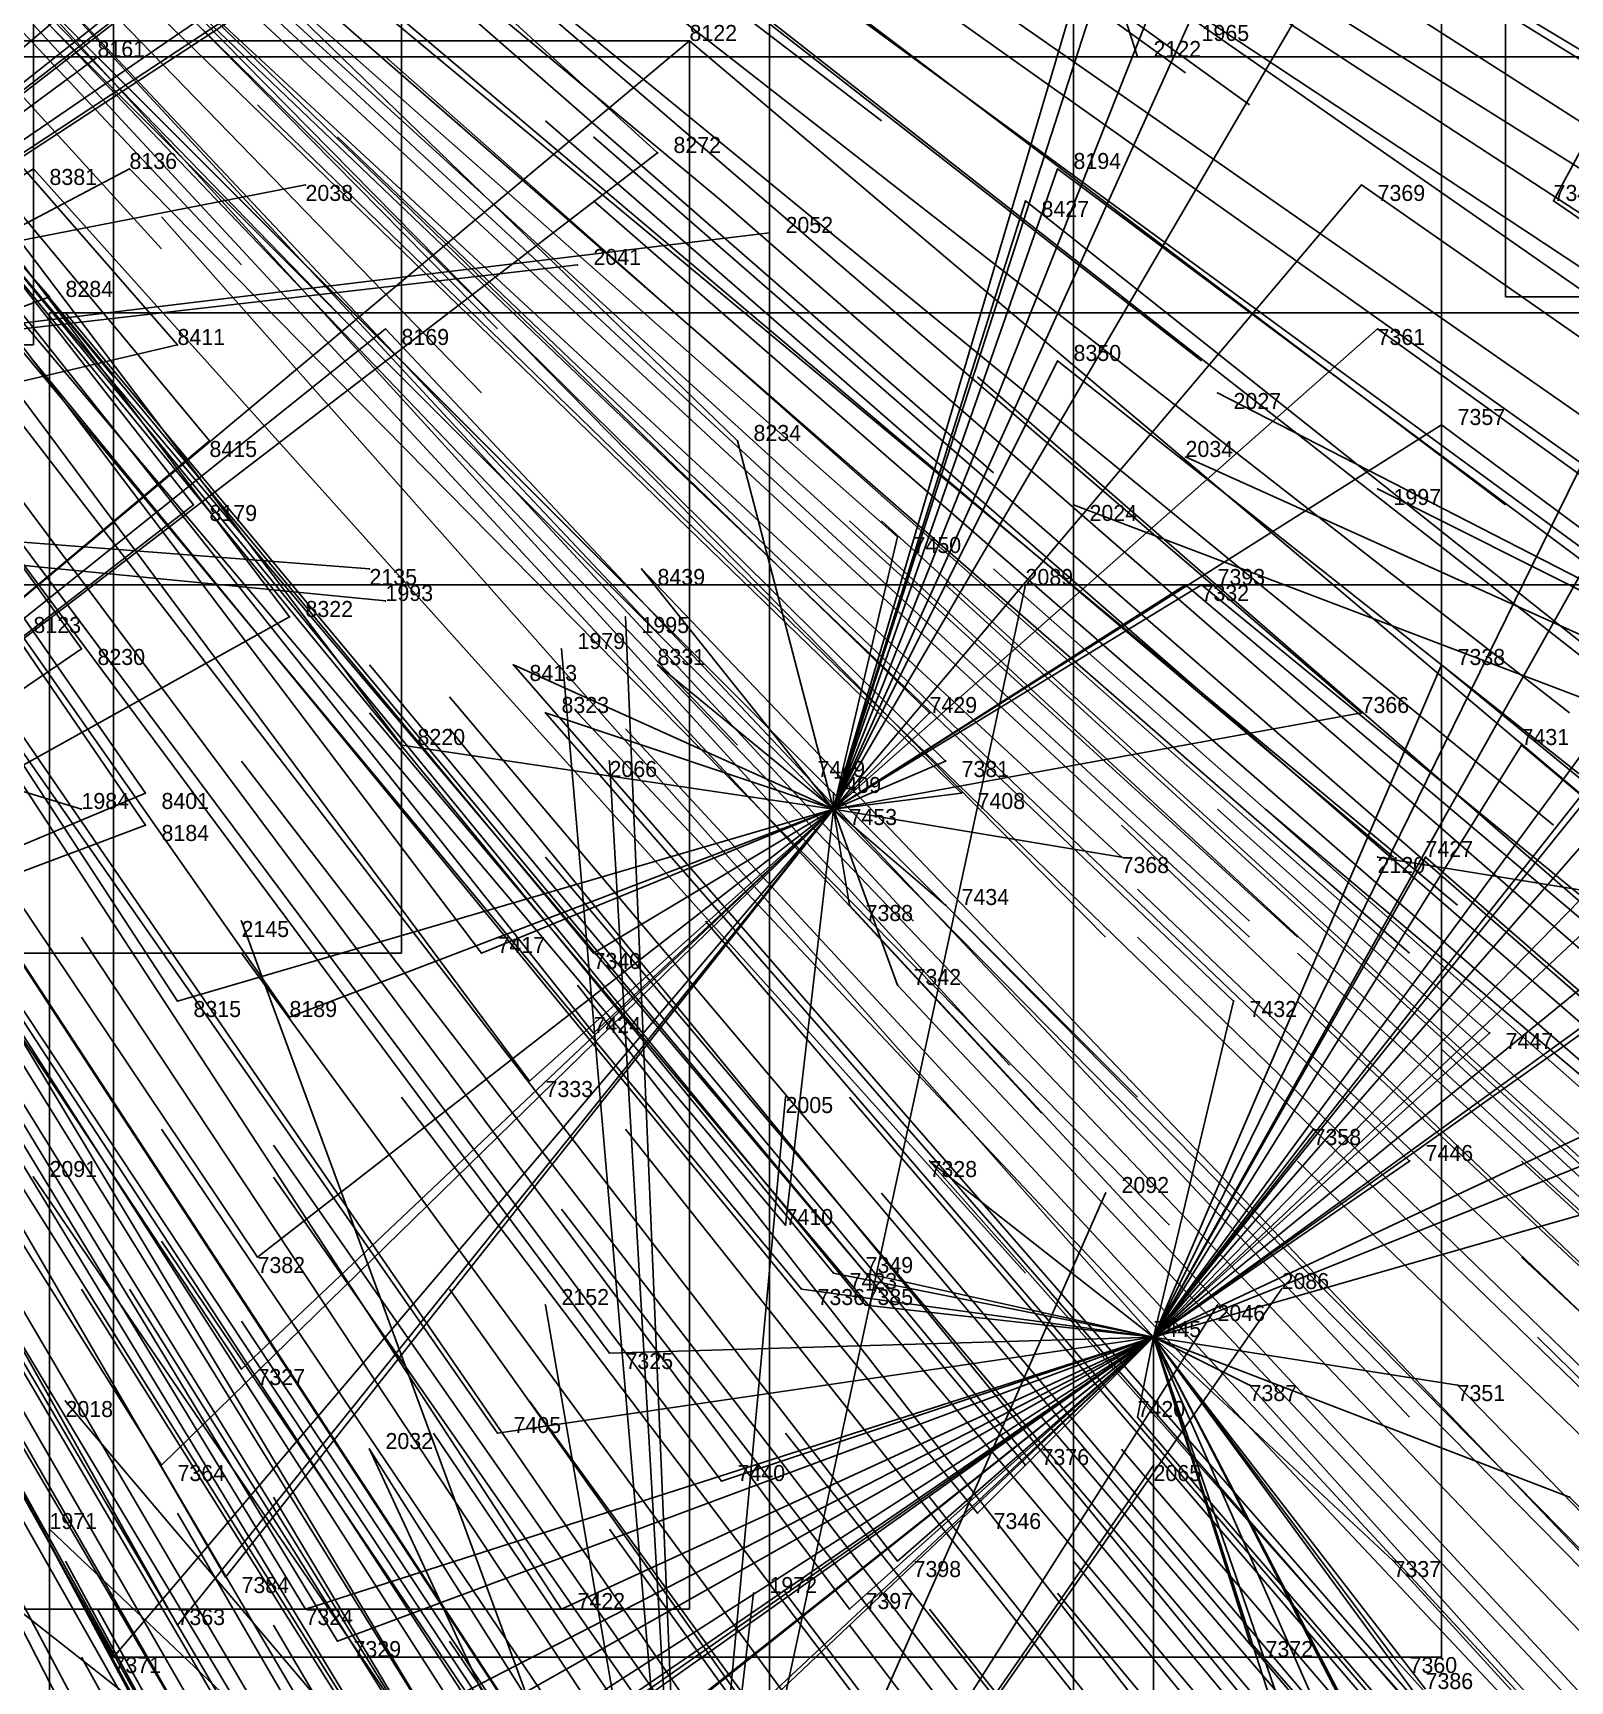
# Model space of a CAD drawing. Extents: x -0.5 to 0.59, y -0.5 to 0.59.
# Drawn here: x 0.128 to 0.224, y -0.2395 to -0.1365 of the extents above; entities that cross this region are included whole.
import ezdxf

# ---------------------------------------------------------------- set-up
doc = ezdxf.new("R2010")
doc.units = 0
for name, color, linetype in [('Clients', 3, 'CONTINUOUS'), ('Facilities', 3, 'CONTINUOUS'), ('Facilities_lines', 3, 'CONTINUOUS'), ('Min_max_boxes', 1, 'CONTINUOUS'), ('Normals', 1, 'CONTINUOUS'), ('Source_points', 5, 'CONTINUOUS'), ('Text', 3, 'CONTINUOUS')]:
    doc.layers.add(name, color=color, linetype=linetype)

msp = doc.modelspace()

# ---------------------------------------------------------------- linework, layer by layer
at = {"layer": 'Clients', "color": 5}
for p in [(0.132, -0.138, -0.476), (0.169, -0.137, -0.543), (0.197, -0.138, -1.25), (0.167, -0.144, -0.551), (0.128, -0.145, -0.484), (0.134, -0.145, -0.493), (0.192, -0.145, -0.602), (0.145, -0.146, -1.25), (0.211, -0.146, -0.642), (0.19, -0.147, -0.602), (0.223, -0.147, -0.667), (0.174, -0.149, -1.25), (0.162, -0.151, -1.25), (0.129, -0.153, -0.5), (0.15, -0.155, -0.541), (0.212, -0.155, -0.657), (0.137, -0.156, -0.518), (0.192, -0.157, -0.62), (0.202, -0.159, -1.25), (0.216, -0.161, -0.673), (0.139, -0.162, -0.533), (0.172, -0.162, -0.59), (0.2, -0.163, -1.25), (0.212, -0.165, -1.25), (0.138, -0.166, -0.54), (0.193, -0.166, -1.25), (0.182, -0.168, -0.62), (0.149, -0.17, -1.25), (0.166, -0.17, -0.595), (0.15, -0.172, -1.25), (0.19, -0.171, -1.25), (0.2, -0.171, -0.658), (0.201, -0.171, -0.659), (0.144, -0.173, -0.563), (0.165, -0.173, -1.25), (0.131, -0.175, -0.548), (0.161, -0.175, -1.25), (0.158, -0.176, -0.592), (0.167, -0.176, -0.606), (0.216, -0.176, -0.696), (0.16, -0.179, -0.6), (0.184, -0.179, -0.642), (0.211, -0.179, -0.691), (0.151, -0.181, -0.59), (0.221, -0.181, -0.713), (0.164, -0.182, -1.25), (0.185, -0.182, -0.65), (0.176, -0.183, -0.635), (0.135, -0.184, -0.571), (0.178, -0.184, -0.639), (0.186, -0.184, -0.656), (0.131, -0.185, -1.25), (0.135, -0.186, -0.576), (0.196, -0.188, -0.679), (0.212, -0.188, -1.25), (0.215, -0.188, -0.714), (0.179, -0.191, -0.655), (0.185, -0.191, -0.664), (0.141, -0.192, -1.25), (0.156, -0.194, -0.623), (0.163, -0.194, -0.633), (0.182, -0.196, -0.669), (0.137, -0.197, -0.601), (0.203, -0.197, -0.708), (0.144, -0.198, -0.611), (0.163, -0.199, -0.642), (0.219, -0.199, -0.74), (0.159, -0.202, -0.643), (0.175, -0.203, -1.25), (0.208, -0.205, -0.73), (0.184, -0.207, -0.693), (0.214, -0.207, -0.744), (0.128, -0.208, -1.25), (0.195, -0.209, -1.25), (0.175, -0.211, -0.684), (0.142, -0.213, -0.641), (0.178, -0.214, -0.696), (0.18, -0.214, -0.699), (0.176, -0.215, -0.696), (0.206, -0.215, -1.25), (0.16, -0.216, -1.25), (0.18, -0.216, -0.702), (0.202, -0.216, -1.25), (0.164, -0.219, -0.684), (0.141, -0.22, -0.654), (0.204, -0.221, -0.751), (0.217, -0.221, -0.774), (0.13, -0.222, -1.25), (0.197, -0.223, -0.743), (0.157, -0.224, -0.684), (0.149, -0.225, -1.25), (0.136, -0.226, -0.66), (0.19, -0.226, -0.738), (0.198, -0.226, -1.25), (0.171, -0.227, -0.711), (0.224, -0.228, -0.799), (0.187, -0.229, -0.739), (0.129, -0.23, -1.25), (0.182, -0.232, -0.738), (0.213, -0.232, -0.787), (0.14, -0.233, -0.68), (0.173, -0.234, -1.25), (0.145, -0.235, -0.691), (0.161, -0.235, -0.712), (0.179, -0.235, -0.738), (0.137, -0.236, -0.682), (0.147, -0.237, -0.698), (0.204, -0.237, -0.783), (0.133, -0.238, -0.682), (0.213, -0.238, -0.799)]:
    msp.add_point(p, dxfattribs=at)
at = {"layer": 'Facilities', "color": 3}
for p in [(0.178, -0.185, -0.642), (0.198, -0.218, -0.735)]:
    msp.add_point(p, dxfattribs=at)
at = {"layer": 'Facilities_lines', "color": 3}
for p, q in [((0.167, -0.045, -1.25), (0.197, -0.138, -1.25)), ((0.259, -0.08, -0.678), (0.223, -0.147, -0.667)), ((0.178, -0.185, -0.642), (0.211, -0.112, -0.597)), ((0.178, -0.185, -0.642), (0.205, -0.117, -0.59)), ((0.178, -0.185, -0.642), (0.199, -0.12, -0.582)), ((0.178, -0.185, -0.642), (0.197, -0.121, -0.578)), ((0.094, -0.166, -0.477), (0.151, -0.122, -0.485)), ((0.094, -0.166, -0.477), (0.151, -0.127, -0.494)), ((0.094, -0.166, -0.477), (0.142, -0.128, -0.479)), ((0.094, -0.166, -0.477), (0.136, -0.13, -0.471)), ((0.094, -0.166, -0.477), (0.139, -0.131, -0.478)), ((0.094, -0.166, -0.477), (0.146, -0.132, -0.492)), ((0.178, -0.185, -0.642), (0.209, -0.132, -0.618)), ((0.094, -0.166, -0.477), (0.144, -0.133, -0.491)), ((0.09, -0.203, -0.555), (0.169, -0.137, -0.543)), ((0.094, -0.166, -0.477), (0.132, -0.138, -0.476)), ((0.09, -0.203, -0.555), (0.167, -0.144, -0.551)), ((0.094, -0.166, -0.477), (0.134, -0.145, -0.493)), ((0.094, -0.166, -0.477), (0.128, -0.145, -0.484)), ((0.178, -0.185, -0.642), (0.192, -0.145, -0.602)), ((0.058, -0.163, -1.25), (0.145, -0.146, -1.25)), ((0.178, -0.185, -0.642), (0.211, -0.146, -0.642)), ((0.178, -0.185, -0.642), (0.19, -0.147, -0.602)), ((0.058, -0.163, -1.25), (0.174, -0.149, -1.25)), ((0.058, -0.163, -1.25), (0.162, -0.151, -1.25)), ((0.094, -0.166, -0.477), (0.129, -0.153, -0.5)), ((0.198, -0.218, -0.735), (0.245, -0.154, -0.725)), ((0.09, -0.203, -0.555), (0.15, -0.155, -0.541)), ((0.178, -0.185, -0.642), (0.212, -0.155, -0.657)), ((0.094, -0.166, -0.477), (0.137, -0.156, -0.518)), ((0.198, -0.218, -0.735), (0.252, -0.156, -0.74)), ((0.178, -0.185, -0.642), (0.192, -0.157, -0.62)), ((0.28, -0.199, -1.25), (0.202, -0.159, -1.25)), ((0.178, -0.185, -0.642), (0.216, -0.161, -0.673)), ((0.09, -0.203, -0.555), (0.139, -0.162, -0.533)), ((0.178, -0.185, -0.642), (0.172, -0.162, -0.59)), ((0.058, -0.163, -1.25), (0.131, -0.185, -1.25)), ((0.058, -0.163, -1.25), (0.15, -0.172, -1.25)), ((0.058, -0.163, -1.25), (0.149, -0.17, -1.25)), ((0.198, -0.218, -0.735), (0.225, -0.163, -0.696)), ((0.28, -0.199, -1.25), (0.2, -0.163, -1.25)), ((0.28, -0.199, -1.25), (0.212, -0.165, -1.25)), ((0.09, -0.203, -0.555), (0.138, -0.166, -0.54)), ((0.28, -0.199, -1.25), (0.193, -0.166, -1.25)), ((0.178, -0.185, -0.642), (0.182, -0.168, -0.62)), ((0.198, -0.218, -0.735), (0.226, -0.168, -0.705)), ((0.178, -0.185, -0.642), (0.166, -0.17, -0.595)), ((0.169, -0.268, -1.25), (0.19, -0.171, -1.25)), ((0.178, -0.185, -0.642), (0.2, -0.171, -0.658)), ((0.178, -0.185, -0.642), (0.201, -0.171, -0.659)), ((0.09, -0.203, -0.555), (0.144, -0.173, -0.563)), ((0.169, -0.268, -1.25), (0.165, -0.173, -1.25)), ((0.09, -0.203, -0.555), (0.131, -0.175, -0.548)), ((0.169, -0.268, -1.25), (0.161, -0.175, -1.25)), ((0.178, -0.185, -0.642), (0.158, -0.176, -0.592)), ((0.178, -0.185, -0.642), (0.167, -0.176, -0.606)), ((0.198, -0.218, -0.735), (0.216, -0.176, -0.696)), ((0.198, -0.218, -0.735), (0.238, -0.177, -0.741)), ((0.198, -0.218, -0.735), (0.231, -0.177, -0.726)), ((0.198, -0.218, -0.735), (0.247, -0.178, -0.76)), ((0.178, -0.185, -0.642), (0.16, -0.179, -0.6)), ((0.178, -0.185, -0.642), (0.184, -0.179, -0.642)), ((0.178, -0.185, -0.642), (0.211, -0.179, -0.691)), ((0.198, -0.218, -0.735), (0.228, -0.18, -0.726)), ((0.178, -0.185, -0.642), (0.151, -0.181, -0.59)), ((0.198, -0.218, -0.735), (0.221, -0.181, -0.713)), ((0.169, -0.268, -1.25), (0.164, -0.182, -1.25)), ((0.178, -0.185, -0.642), (0.185, -0.182, -0.65)), ((0.178, -0.185, -0.642), (0.176, -0.183, -0.635)), ((0.09, -0.203, -0.555), (0.135, -0.184, -0.571)), ((0.178, -0.185, -0.642), (0.186, -0.184, -0.656)), ((0.178, -0.185, -0.642), (0.178, -0.184, -0.639)), ((0.178, -0.185, -0.642), (0.133, -0.238, -0.682)), ((0.178, -0.185, -0.642), (0.136, -0.226, -0.66)), ((0.178, -0.185, -0.642), (0.137, -0.236, -0.682)), ((0.178, -0.185, -0.642), (0.137, -0.197, -0.601)), ((0.178, -0.185, -0.642), (0.14, -0.233, -0.68)), ((0.178, -0.185, -0.642), (0.141, -0.22, -0.654)), ((0.178, -0.185, -0.642), (0.142, -0.213, -0.641)), ((0.178, -0.185, -0.642), (0.144, -0.198, -0.611)), ((0.178, -0.185, -0.642), (0.156, -0.194, -0.623)), ((0.178, -0.185, -0.642), (0.159, -0.202, -0.643)), ((0.178, -0.185, -0.642), (0.163, -0.194, -0.633)), ((0.178, -0.185, -0.642), (0.163, -0.199, -0.642)), ((0.178, -0.185, -0.642), (0.175, -0.211, -0.684)), ((0.178, -0.185, -0.642), (0.182, -0.196, -0.669)), ((0.178, -0.185, -0.642), (0.196, -0.188, -0.679)), ((0.178, -0.185, -0.642), (0.179, -0.191, -0.655)), ((0.178, -0.185, -0.642), (0.185, -0.191, -0.664)), ((0.09, -0.203, -0.555), (0.135, -0.186, -0.576)), ((0.198, -0.218, -0.735), (0.232, -0.186, -0.744)), ((0.198, -0.218, -0.735), (0.215, -0.188, -0.714)), ((0.28, -0.199, -1.25), (0.212, -0.188, -1.25)), ((0.169, -0.268, -1.25), (0.141, -0.192, -1.25)), ((0.198, -0.218, -0.735), (0.229, -0.196, -0.753)), ((0.198, -0.218, -0.735), (0.227, -0.197, -0.752)), ((0.198, -0.218, -0.735), (0.203, -0.197, -0.708)), ((0.198, -0.218, -0.735), (0.219, -0.199, -0.74)), ((0.169, -0.268, -1.25), (0.175, -0.203, -1.25)), ((0.198, -0.218, -0.735), (0.23, -0.203, -0.768)), ((0.198, -0.218, -0.735), (0.233, -0.204, -0.773)), ((0.198, -0.218, -0.735), (0.208, -0.205, -0.73)), ((0.198, -0.218, -0.735), (0.184, -0.207, -0.693)), ((0.198, -0.218, -0.735), (0.214, -0.207, -0.744)), ((0.169, -0.268, -1.25), (0.128, -0.208, -1.25)), ((0.198, -0.218, -0.735), (0.233, -0.208, -0.781)), ((0.169, -0.268, -1.25), (0.195, -0.209, -1.25)), ((0.198, -0.218, -0.735), (0.178, -0.214, -0.696)), ((0.198, -0.218, -0.735), (0.18, -0.214, -0.699)), ((0.169, -0.268, -1.25), (0.206, -0.215, -1.25)), ((0.198, -0.218, -0.735), (0.176, -0.215, -0.696)), ((0.169, -0.268, -1.25), (0.16, -0.216, -1.25)), ((0.169, -0.268, -1.25), (0.202, -0.216, -1.25)), ((0.198, -0.218, -0.735), (0.18, -0.216, -0.702)), ((0.198, -0.218, -0.735), (0.129, -0.257, -0.719)), ((0.198, -0.218, -0.735), (0.132, -0.252, -0.712)), ((0.198, -0.218, -0.735), (0.142, -0.254, -0.727)), ((0.198, -0.218, -0.735), (0.143, -0.257, -0.735)), ((0.198, -0.218, -0.735), (0.145, -0.235, -0.691)), ((0.198, -0.218, -0.735), (0.147, -0.237, -0.698)), ((0.198, -0.218, -0.735), (0.147, -0.253, -0.732)), ((0.198, -0.218, -0.735), (0.149, -0.257, -0.742)), ((0.198, -0.218, -0.735), (0.153, -0.26, -0.755)), ((0.198, -0.218, -0.735), (0.155, -0.248, -0.731)), ((0.198, -0.218, -0.735), (0.157, -0.224, -0.684)), ((0.198, -0.218, -0.735), (0.16, -0.254, -0.75)), ((0.198, -0.218, -0.735), (0.161, -0.235, -0.712)), ((0.198, -0.218, -0.735), (0.164, -0.219, -0.684)), ((0.198, -0.218, -0.735), (0.169, -0.241, -0.735)), ((0.198, -0.218, -0.735), (0.171, -0.227, -0.711)), ((0.198, -0.218, -0.735), (0.179, -0.235, -0.738)), ((0.198, -0.218, -0.735), (0.182, -0.232, -0.738)), ((0.198, -0.218, -0.735), (0.187, -0.229, -0.739)), ((0.198, -0.218, -0.735), (0.19, -0.226, -0.738)), ((0.198, -0.218, -0.735), (0.197, -0.223, -0.743)), ((0.198, -0.218, -0.735), (0.224, -0.228, -0.799)), ((0.198, -0.218, -0.735), (0.213, -0.232, -0.787)), ((0.198, -0.218, -0.735), (0.217, -0.221, -0.774)), ((0.198, -0.218, -0.735), (0.21, -0.241, -0.799)), ((0.198, -0.218, -0.735), (0.213, -0.238, -0.799)), ((0.198, -0.218, -0.735), (0.204, -0.237, -0.783)), ((0.198, -0.218, -0.735), (0.215, -0.24, -0.805)), ((0.198, -0.218, -0.735), (0.204, -0.221, -0.751)), ((0.198, -0.218, -0.735), (0.208, -0.247, -0.807)), ((0.198, -0.218, -0.735), (0.214, -0.249, -0.821)), ((0.198, -0.218, -0.735), (0.198, -0.256, -0.808)), ((0.198, -0.218, -0.735), (0.208, -0.249, -0.812)), ((0.198, -0.218, -0.735), (0.213, -0.252, -0.824)), ((0.198, -0.218, -0.735), (0.22, -0.248, -0.83)), ((0.169, -0.268, -1.25), (0.13, -0.222, -1.25)), ((0.169, -0.268, -1.25), (0.113, -0.224, -1.25)), ((0.169, -0.268, -1.25), (0.149, -0.225, -1.25)), ((0.169, -0.268, -1.25), (0.198, -0.226, -1.25)), ((0.169, -0.268, -1.25), (0.129, -0.23, -1.25)), ((0.169, -0.268, -1.25), (0.173, -0.234, -1.25))]:
    msp.add_line(p, q, dxfattribs=at)
at = {"layer": 'Min_max_boxes', "color": 1}
for p, q in [((0.22, 0.007, -0.761), (0.22, -0.153, -0.761)), ((0.22, 0.007, -0.618), (0.22, -0.153, -0.618)), ((0.128, -0.156, -0.431), (0.128, -0.092, -0.431)), ((0.128, -0.156, -0.317), (0.128, -0.092, -0.317)), ((0.174, -0.263, -1.25), (0.174, -0.1, -1.25)), ((0.174, -0.263, -1.25), (0.174, -0.1, -1.25)), ((0.151, -0.194, -0.518), (0.151, -0.11, -0.518)), ((0.151, -0.194, -0.427), (0.151, -0.11, -0.427)), ((0.133, -0.112, -0.691), (0.133, -0.238, -0.691)), ((0.133, -0.112, -0.578), (0.133, -0.238, -0.578)), ((0.216, -0.238, -0.691), (0.216, -0.112, -0.691)), ((0.216, -0.238, -0.578), (0.216, -0.112, -0.578)), ((0.193, -0.133, -1.25), (0.193, -0.277, -1.25)), ((0.193, -0.133, -1.25), (0.193, -0.277, -1.25)), ((0.169, -0.137, -0.634), (0.035, -0.137, -0.634)), ((0.169, -0.137, -0.511), (0.035, -0.137, -0.511)), ((0.085, -0.138, -1.25), (0.25, -0.138, -1.25)), ((0.085, -0.138, -1.25), (0.25, -0.138, -1.25)), ((0.169, -0.235, -0.634), (0.169, -0.137, -0.634)), ((0.169, -0.235, -0.511), (0.169, -0.137, -0.511)), ((0.169, -0.137, -0.634), (0.169, -0.137, -0.511)), ((0.22, -0.153, -0.761), (0.292, -0.153, -0.761)), ((0.22, -0.153, -0.618), (0.292, -0.153, -0.618)), ((0.22, -0.153, -0.761), (0.22, -0.153, -0.618)), ((0.252, -0.154, -0.83), (0.129, -0.154, -0.83)), ((0.129, -0.154, -0.83), (0.129, -0.26, -0.83)), ((0.252, -0.154, -0.684), (0.129, -0.154, -0.684)), ((0.129, -0.154, -0.684), (0.129, -0.26, -0.684)), ((0.129, -0.154, -0.83), (0.129, -0.154, -0.684)), ((0.039, -0.156, -0.431), (0.128, -0.156, -0.431)), ((0.039, -0.156, -0.317), (0.128, -0.156, -0.317)), ((0.128, -0.156, -0.431), (0.128, -0.156, -0.317)), ((0.258, -0.171, -1.25), (0.08, -0.171, -1.25)), ((0.258, -0.171, -1.25), (0.08, -0.171, -1.25)), ((0.014, -0.194, -0.518), (0.151, -0.194, -0.518)), ((0.014, -0.194, -0.427), (0.151, -0.194, -0.427)), ((0.151, -0.194, -0.518), (0.151, -0.194, -0.427)), ((0.035, -0.235, -0.634), (0.169, -0.235, -0.634)), ((0.035, -0.235, -0.511), (0.169, -0.235, -0.511)), ((0.169, -0.235, -0.634), (0.169, -0.235, -0.511)), ((0.133, -0.238, -0.691), (0.216, -0.238, -0.691)), ((0.133, -0.238, -0.578), (0.216, -0.238, -0.578)), ((0.133, -0.238, -0.691), (0.133, -0.238, -0.578)), ((0.216, -0.238, -0.691), (0.216, -0.238, -0.578))]:
    msp.add_line(p, q, dxfattribs=at)
at = {"layer": 'Normals', "color": 1}
for p, q in [((0.167, -0.144, -0.551), (0.098, -0.081, -0.588)), ((0.074, -0.082, -0.278), (0.136, -0.15, -0.238)), ((0.129, -0.153, -0.5), (0.068, -0.083, -0.537)), ((0.078, -0.084, -0.286), (0.141, -0.151, -0.247)), ((0.124, -0.084, -0.374), (0.2, -0.139, -0.34)), ((0.137, -0.156, -0.518), (0.075, -0.085, -0.554)), ((0.108, -0.086, -0.344), (0.181, -0.142, -0.307)), ((0.128, -0.086, -0.385), (0.204, -0.141, -0.351)), ((0.075, -0.087, -0.287), (0.133, -0.158, -0.247)), ((0.082, -0.087, -0.3), (0.147, -0.154, -0.263)), ((0.099, -0.087, -0.329), (0.171, -0.147, -0.294)), ((0.092, -0.089, -0.32), (0.157, -0.155, -0.283)), ((0.139, -0.162, -0.533), (0.08, -0.091, -0.571)), ((0.091, -0.092, -0.324), (0.156, -0.159, -0.287)), ((0.138, -0.166, -0.54), (0.081, -0.093, -0.578)), ((0.172, -0.162, -0.59), (0.106, -0.098, -0.629)), ((0.144, -0.173, -0.563), (0.088, -0.099, -0.599)), ((0.131, -0.175, -0.548), (0.077, -0.1, -0.585)), ((0.128, -0.1, -0.405), (0.201, -0.157, -0.368)), ((0.164, -0.101, -0.481), (0.242, -0.148, -0.441)), ((0.117, -0.102, -0.388), (0.188, -0.164, -0.354)), ((0.155, -0.105, -0.47), (0.232, -0.156, -0.43)), ((0.161, -0.105, -0.48), (0.239, -0.154, -0.44)), ((0.103, -0.106, -0.371), (0.167, -0.174, -0.334)), ((0.151, -0.181, -0.59), (0.095, -0.107, -0.627)), ((0.182, -0.168, -0.62), (0.113, -0.107, -0.659)), ((0.135, -0.184, -0.571), (0.082, -0.108, -0.608)), ((0.151, -0.109, -0.467), (0.227, -0.162, -0.428)), ((0.135, -0.186, -0.576), (0.083, -0.11, -0.613)), ((0.146, -0.11, -0.458), (0.22, -0.166, -0.419)), ((0.151, -0.111, -0.469), (0.227, -0.165, -0.431)), ((0.168, -0.113, -0.507), (0.244, -0.166, -0.47)), ((0.108, -0.114, -0.392), (0.172, -0.181, -0.354)), ((0.184, -0.179, -0.642), (0.117, -0.114, -0.678)), ((0.173, -0.114, -0.518), (0.251, -0.165, -0.481)), ((0.185, -0.182, -0.65), (0.119, -0.117, -0.686)), ((0.178, -0.184, -0.639), (0.112, -0.118, -0.676)), ((0.211, -0.179, -0.691), (0.14, -0.118, -0.728)), ((0.137, -0.197, -0.601), (0.086, -0.119, -0.637)), ((0.178, -0.185, -0.642), (0.112, -0.119, -0.679)), ((0.156, -0.194, -0.623), (0.1, -0.12, -0.66)), ((0.186, -0.184, -0.656), (0.12, -0.12, -0.693)), ((0.144, -0.198, -0.611), (0.09, -0.121, -0.647)), ((0.197, -0.121, -0.578), (0.276, -0.17, -0.541)), ((0.151, -0.122, -0.485), (0.224, -0.179, -0.448)), ((0.163, -0.194, -0.633), (0.104, -0.123, -0.671)), ((0.12, -0.124, -0.431), (0.183, -0.192, -0.394)), ((0.196, -0.188, -0.679), (0.128, -0.125, -0.716)), ((0.163, -0.199, -0.642), (0.105, -0.126, -0.68)), ((0.13, -0.127, -0.454), (0.195, -0.193, -0.417)), ((0.151, -0.127, -0.494), (0.223, -0.186, -0.457)), ((0.159, -0.202, -0.643), (0.104, -0.128, -0.682)), ((0.142, -0.128, -0.479), (0.213, -0.188, -0.442)), ((0.136, -0.129, -0.469), (0.204, -0.192, -0.43)), ((0.136, -0.13, -0.471), (0.204, -0.193, -0.433)), ((0.172, -0.13, -0.538), (0.247, -0.185, -0.501)), ((0.139, -0.131, -0.478), (0.207, -0.193, -0.44)), ((0.168, -0.131, -0.533), (0.242, -0.189, -0.497)), ((0.146, -0.132, -0.492), (0.217, -0.191, -0.454)), ((0.209, -0.132, -0.618), (0.287, -0.182, -0.58)), ((0.127, -0.133, -0.46), (0.189, -0.201, -0.422)), ((0.203, -0.197, -0.708), (0.136, -0.133, -0.745)), ((0.144, -0.133, -0.491), (0.214, -0.194, -0.453)), ((0.128, -0.136, -0.466), (0.191, -0.204, -0.428)), ((0.142, -0.213, -0.641), (0.091, -0.137, -0.679)), ((0.132, -0.138, -0.476), (0.197, -0.203, -0.438)), ((0.219, -0.199, -0.74), (0.15, -0.138, -0.778)), ((0.169, -0.137, -0.543), (0.24, -0.197, -0.507)), ((0.197, -0.138, -1.25), (0.197, -0.138, -1.15)), ((0.175, -0.211, -0.684), (0.115, -0.14, -0.721)), ((0.208, -0.205, -0.73), (0.142, -0.141, -0.768)), ((0.178, -0.214, -0.696), (0.119, -0.142, -0.733)), ((0.23, -0.203, -0.768), (0.16, -0.142, -0.805)), ((0.141, -0.22, -0.654), (0.09, -0.143, -0.692)), ((0.18, -0.214, -0.699), (0.12, -0.143, -0.736)), ((0.214, -0.207, -0.744), (0.147, -0.143, -0.782)), ((0.233, -0.204, -0.773), (0.163, -0.143, -0.81)), ((0.176, -0.215, -0.696), (0.117, -0.144, -0.733)), ((0.18, -0.216, -0.702), (0.121, -0.144, -0.739)), ((0.164, -0.219, -0.684), (0.109, -0.145, -0.722)), ((0.128, -0.145, -0.484), (0.19, -0.214, -0.446)), ((0.134, -0.145, -0.493), (0.199, -0.211, -0.456)), ((0.192, -0.145, -0.602), (0.267, -0.201, -0.565)), ((0.145, -0.146, -1.25), (0.145, -0.146, -1.15)), ((0.211, -0.146, -0.642), (0.287, -0.199, -0.604)), ((0.233, -0.208, -0.781), (0.163, -0.147, -0.817)), ((0.241, -0.208, -0.796), (0.171, -0.147, -0.833)), ((0.19, -0.147, -0.602), (0.263, -0.205, -0.563)), ((0.223, -0.147, -0.667), (0.299, -0.199, -0.628)), ((0.136, -0.226, -0.66), (0.087, -0.148, -0.698)), ((0.157, -0.224, -0.684), (0.104, -0.148, -0.722)), ((0.198, -0.218, -0.735), (0.136, -0.148, -0.772)), ((0.174, -0.149, -1.25), (0.174, -0.149, -1.15)), ((0.162, -0.151, -1.25), (0.162, -0.151, -1.15)), ((0.171, -0.227, -0.711), (0.115, -0.152, -0.747)), ((0.14, -0.233, -0.68), (0.094, -0.154, -0.72)), ((0.19, -0.226, -0.738), (0.13, -0.154, -0.774)), ((0.15, -0.155, -0.541), (0.214, -0.223, -0.504)), ((0.212, -0.155, -0.657), (0.287, -0.209, -0.618)), ((0.137, -0.236, -0.682), (0.092, -0.156, -0.721)), ((0.145, -0.235, -0.691), (0.097, -0.156, -0.729)), ((0.161, -0.235, -0.712), (0.11, -0.157, -0.748)), ((0.187, -0.229, -0.739), (0.128, -0.157, -0.775)), ((0.192, -0.157, -0.62), (0.264, -0.214, -0.582)), ((0.133, -0.238, -0.682), (0.088, -0.158, -0.72)), ((0.147, -0.237, -0.698), (0.099, -0.158, -0.736)), ((0.182, -0.232, -0.738), (0.125, -0.158, -0.774)), ((0.257, -0.219, -0.844), (0.187, -0.158, -0.881)), ((0.202, -0.159, -1.25), (0.202, -0.159, -1.15)), ((0.179, -0.235, -0.738), (0.123, -0.16, -0.775)), ((0.216, -0.161, -0.673), (0.29, -0.216, -0.635)), ((0.2, -0.163, -1.25), (0.2, -0.163, -1.15)), ((0.169, -0.241, -0.735), (0.116, -0.164, -0.772)), ((0.212, -0.165, -1.25), (0.212, -0.165, -1.15)), ((0.193, -0.166, -1.25), (0.193, -0.166, -1.15)), ((0.247, -0.23, -0.844), (0.179, -0.167, -0.882)), ((0.249, -0.229, -0.847), (0.181, -0.167, -0.885)), ((0.155, -0.248, -0.731), (0.106, -0.169, -0.768)), ((0.149, -0.17, -1.25), (0.149, -0.17, -1.15)), ((0.166, -0.17, -0.595), (0.23, -0.237, -0.556)), ((0.257, -0.231, -0.863), (0.188, -0.17, -0.902)), ((0.15, -0.172, -1.25), (0.15, -0.172, -1.15)), ((0.254, -0.234, -0.862), (0.185, -0.171, -0.9)), ((0.19, -0.171, -1.25), (0.19, -0.171, -1.15)), ((0.2, -0.171, -0.658), (0.271, -0.231, -0.621)), ((0.201, -0.171, -0.659), (0.273, -0.23, -0.622)), ((0.142, -0.254, -0.727), (0.097, -0.173, -0.764)), ((0.147, -0.253, -0.732), (0.1, -0.173, -0.768)), ((0.165, -0.173, -1.25), (0.165, -0.173, -1.15)), ((0.16, -0.254, -0.75), (0.112, -0.174, -0.788)), ((0.143, -0.257, -0.735), (0.099, -0.175, -0.772)), ((0.161, -0.175, -1.25), (0.161, -0.175, -1.15)), ((0.208, -0.247, -0.807), (0.149, -0.176, -0.845)), ((0.158, -0.176, -0.592), (0.219, -0.246, -0.554)), ((0.167, -0.176, -0.606), (0.23, -0.242, -0.567)), ((0.216, -0.176, -0.696), (0.288, -0.235, -0.659)), ((0.149, -0.257, -0.742), (0.102, -0.177, -0.78)), ((0.214, -0.249, -0.821), (0.154, -0.178, -0.858)), ((0.208, -0.249, -0.812), (0.149, -0.179, -0.85)), ((0.16, -0.179, -0.6), (0.221, -0.249, -0.562)), ((0.226, -0.247, -0.837), (0.162, -0.179, -0.873)), ((0.153, -0.26, -0.755), (0.106, -0.18, -0.792)), ((0.213, -0.252, -0.824), (0.154, -0.18, -0.861)), ((0.228, -0.248, -0.843), (0.165, -0.18, -0.879)), ((0.221, -0.181, -0.713), (0.292, -0.241, -0.676)), ((0.16, -0.261, -0.765), (0.112, -0.182, -0.802)), ((0.17, -0.26, -0.776), (0.119, -0.182, -0.813)), ((0.198, -0.256, -0.808), (0.141, -0.182, -0.846)), ((0.164, -0.182, -1.25), (0.164, -0.182, -1.15)), ((0.167, -0.261, -0.774), (0.117, -0.183, -0.811)), ((0.176, -0.183, -0.635), (0.241, -0.249, -0.598)), ((0.131, -0.185, -1.25), (0.131, -0.185, -1.15)), ((0.271, -0.247, -0.918), (0.202, -0.185, -0.955)), ((0.276, -0.245, -0.922), (0.205, -0.185, -0.959)), ((0.263, -0.25, -0.907), (0.196, -0.186, -0.945)), ((0.171, -0.265, -0.787), (0.12, -0.187, -0.824)), ((0.157, -0.268, -0.775), (0.109, -0.188, -0.812)), ((0.174, -0.266, -0.794), (0.123, -0.188, -0.83)), ((0.22, -0.259, -0.85), (0.16, -0.188, -0.887)), ((0.212, -0.188, -1.25), (0.212, -0.188, -1.15)), ((0.215, -0.188, -0.714), (0.285, -0.249, -0.677)), ((0.264, -0.254, -0.916), (0.197, -0.19, -0.953)), ((0.174, -0.268, -0.799), (0.123, -0.191, -0.837)), ((0.179, -0.191, -0.655), (0.243, -0.26, -0.619)), ((0.185, -0.191, -0.664), (0.25, -0.257, -0.628)), ((0.141, -0.192, -1.25), (0.141, -0.192, -1.15)), ((0.231, -0.263, -0.874), (0.17, -0.192, -0.911)), ((0.182, -0.27, -0.815), (0.131, -0.193, -0.852)), ((0.264, -0.258, -0.923), (0.197, -0.193, -0.96)), ((0.172, -0.273, -0.806), (0.123, -0.194, -0.844)), ((0.196, -0.269, -0.832), (0.141, -0.194, -0.869)), ((0.276, -0.257, -0.942), (0.207, -0.194, -0.978)), ((0.219, -0.269, -0.867), (0.162, -0.196, -0.904)), ((0.182, -0.196, -0.669), (0.246, -0.264, -0.633)), ((0.275, -0.261, -0.949), (0.207, -0.197, -0.985)), ((0.284, -0.263, -0.968), (0.216, -0.2, -1.005)), ((0.161, -0.283, -0.814), (0.115, -0.203, -0.852)), ((0.207, -0.277, -0.865), (0.151, -0.203, -0.901)), ((0.175, -0.203, -1.25), (0.175, -0.203, -1.15)), ((0.239, -0.273, -0.908), (0.179, -0.203, -0.945)), ((0.16, -0.287, -0.821), (0.114, -0.206, -0.859)), ((0.174, -0.283, -0.83), (0.125, -0.205, -0.868)), ((0.188, -0.282, -0.847), (0.136, -0.205, -0.885)), ((0.196, -0.282, -0.859), (0.143, -0.206, -0.897)), ((0.223, -0.278, -0.889), (0.165, -0.205, -0.926)), ((0.275, -0.27, -0.963), (0.208, -0.205, -1)), ((0.184, -0.207, -0.693), (0.246, -0.277, -0.656)), ((0.274, -0.272, -0.964), (0.207, -0.207, -1.001)), ((0.289, -0.27, -0.989), (0.221, -0.207, -1.027)), ((0.128, -0.208, -1.25), (0.128, -0.208, -1.15)), ((0.196, -0.284, -0.862), (0.143, -0.208, -0.9)), ((0.165, -0.289, -0.831), (0.118, -0.209, -0.869)), ((0.241, -0.28, -0.924), (0.181, -0.209, -0.961)), ((0.195, -0.209, -1.25), (0.195, -0.209, -1.15)), ((0.218, -0.284, -0.895), (0.161, -0.21, -0.931)), ((0.188, -0.289, -0.862), (0.136, -0.212, -0.9)), ((0.289, -0.277, -1), (0.221, -0.213, -1.038)), ((0.18, -0.293, -0.86), (0.131, -0.215, -0.897)), ((0.183, -0.293, -0.864), (0.134, -0.215, -0.902)), ((0.183, -0.293, -0.865), (0.134, -0.215, -0.903)), ((0.208, -0.291, -0.894), (0.154, -0.215, -0.932)), ((0.206, -0.215, -1.25), (0.206, -0.215, -1.15)), ((0.16, -0.216, -1.25), (0.16, -0.216, -1.15)), ((0.202, -0.216, -1.25), (0.202, -0.216, -1.15)), ((0.192, -0.294, -0.879), (0.141, -0.217, -0.917)), ((0.288, -0.283, -1.01), (0.222, -0.218, -1.048)), ((0.162, -0.3, -0.854), (0.119, -0.219, -0.891)), ((0.18, -0.301, -0.876), (0.133, -0.221, -0.914)), ((0.204, -0.221, -0.751), (0.266, -0.29, -0.714)), ((0.217, -0.221, -0.774), (0.282, -0.288, -0.737)), ((0.162, -0.304, -0.862), (0.12, -0.222, -0.9)), ((0.173, -0.302, -0.871), (0.127, -0.222, -0.908)), ((0.13, -0.222, -1.25), (0.13, -0.222, -1.15)), ((0.213, -0.296, -0.913), (0.159, -0.222, -0.951)), ((0.251, -0.293, -0.965), (0.191, -0.223, -1.003)), ((0.197, -0.223, -0.743), (0.257, -0.293, -0.706)), ((0.205, -0.301, -0.911), (0.153, -0.224, -0.948)), ((0.232, -0.296, -0.94), (0.175, -0.224, -0.978)), ((0.149, -0.225, -1.25), (0.149, -0.225, -1.15)), ((0.199, -0.304, -0.907), (0.149, -0.225, -0.944)), ((0.256, -0.295, -0.977), (0.196, -0.225, -1.014)), ((0.198, -0.226, -1.25), (0.198, -0.226, -1.15)), ((0.191, -0.308, -0.905), (0.143, -0.228, -0.942)), ((0.242, -0.301, -0.965), (0.184, -0.228, -1.002)), ((0.224, -0.228, -0.799), (0.289, -0.294, -0.762)), ((0.172, -0.31, -0.886), (0.128, -0.229, -0.924)), ((0.184, -0.31, -0.9), (0.137, -0.229, -0.937)), ((0.129, -0.23, -1.25), (0.129, -0.23, -1.15)), ((0.218, -0.305, -0.937), (0.164, -0.23, -0.975)), ((0.174, -0.313, -0.895), (0.13, -0.232, -0.933)), ((0.252, -0.304, -0.986), (0.193, -0.232, -1.024)), ((0.213, -0.232, -0.787), (0.276, -0.301, -0.75)), ((0.173, -0.234, -1.25), (0.173, -0.234, -1.15)), ((0.231, -0.308, -0.962), (0.175, -0.234, -0.999)), ((0.251, -0.305, -0.989), (0.192, -0.234, -1.026)), ((0.177, -0.316, -0.906), (0.132, -0.235, -0.943)), ((0.242, -0.308, -0.979), (0.184, -0.235, -1.016)), ((0.19, -0.316, -0.922), (0.143, -0.236, -0.96)), ((0.235, -0.31, -0.973), (0.179, -0.236, -1.01)), ((0.206, -0.314, -0.938), (0.154, -0.237, -0.976)), ((0.204, -0.237, -0.783), (0.265, -0.307, -0.745)), ((0.176, -0.319, -0.911), (0.131, -0.238, -0.948)), ((0.213, -0.238, -0.799), (0.275, -0.307, -0.762))]:
    msp.add_line(p, q, dxfattribs=at)
at = {"layer": 'Source_points', "color": 5}
for p in [(0.132, -0.138, -0.476), (0.169, -0.137, -0.543), (0.197, -0.138, -1.25), (0.167, -0.144, -0.551), (0.128, -0.145, -0.484), (0.134, -0.145, -0.493), (0.192, -0.145, -0.602), (0.145, -0.146, -1.25), (0.211, -0.146, -0.642), (0.19, -0.147, -0.602), (0.223, -0.147, -0.667), (0.174, -0.149, -1.25), (0.162, -0.151, -1.25), (0.129, -0.153, -0.5), (0.15, -0.155, -0.541), (0.212, -0.155, -0.657), (0.137, -0.156, -0.518), (0.192, -0.157, -0.62), (0.202, -0.159, -1.25), (0.216, -0.161, -0.673), (0.139, -0.162, -0.533), (0.172, -0.162, -0.59), (0.2, -0.163, -1.25), (0.212, -0.165, -1.25), (0.138, -0.166, -0.54), (0.193, -0.166, -1.25), (0.182, -0.168, -0.62), (0.149, -0.17, -1.25), (0.166, -0.17, -0.595), (0.15, -0.172, -1.25), (0.19, -0.171, -1.25), (0.2, -0.171, -0.658), (0.201, -0.171, -0.659), (0.144, -0.173, -0.563), (0.165, -0.173, -1.25), (0.131, -0.175, -0.548), (0.161, -0.175, -1.25), (0.158, -0.176, -0.592), (0.167, -0.176, -0.606), (0.216, -0.176, -0.696), (0.16, -0.179, -0.6), (0.184, -0.179, -0.642), (0.211, -0.179, -0.691), (0.151, -0.181, -0.59), (0.221, -0.181, -0.713), (0.164, -0.182, -1.25), (0.185, -0.182, -0.65), (0.176, -0.183, -0.635), (0.135, -0.184, -0.571), (0.178, -0.184, -0.639), (0.186, -0.184, -0.656), (0.131, -0.185, -1.25), (0.178, -0.185, -0.642), (0.135, -0.186, -0.576), (0.196, -0.188, -0.679), (0.212, -0.188, -1.25), (0.215, -0.188, -0.714), (0.179, -0.191, -0.655), (0.185, -0.191, -0.664), (0.141, -0.192, -1.25), (0.156, -0.194, -0.623), (0.163, -0.194, -0.633), (0.182, -0.196, -0.669), (0.137, -0.197, -0.601), (0.203, -0.197, -0.708), (0.144, -0.198, -0.611), (0.163, -0.199, -0.642), (0.219, -0.199, -0.74), (0.159, -0.202, -0.643), (0.175, -0.203, -1.25), (0.208, -0.205, -0.73), (0.184, -0.207, -0.693), (0.214, -0.207, -0.744), (0.128, -0.208, -1.25), (0.195, -0.209, -1.25), (0.175, -0.211, -0.684), (0.142, -0.213, -0.641), (0.178, -0.214, -0.696), (0.18, -0.214, -0.699), (0.176, -0.215, -0.696), (0.206, -0.215, -1.25), (0.16, -0.216, -1.25), (0.18, -0.216, -0.702), (0.202, -0.216, -1.25), (0.198, -0.218, -0.735), (0.164, -0.219, -0.684), (0.141, -0.22, -0.654), (0.204, -0.221, -0.751), (0.217, -0.221, -0.774), (0.13, -0.222, -1.25), (0.197, -0.223, -0.743), (0.157, -0.224, -0.684), (0.149, -0.225, -1.25), (0.136, -0.226, -0.66), (0.19, -0.226, -0.738), (0.198, -0.226, -1.25), (0.171, -0.227, -0.711), (0.224, -0.228, -0.799), (0.187, -0.229, -0.739), (0.129, -0.23, -1.25), (0.182, -0.232, -0.738), (0.213, -0.232, -0.787), (0.14, -0.233, -0.68), (0.173, -0.234, -1.25), (0.145, -0.235, -0.691), (0.161, -0.235, -0.712), (0.179, -0.235, -0.738), (0.137, -0.236, -0.682), (0.147, -0.237, -0.698), (0.204, -0.237, -0.783), (0.133, -0.238, -0.682), (0.213, -0.238, -0.799)]:
    msp.add_point(p, dxfattribs=at)

# ---------------------------------------------------------------- texts
at = {"layer": 'Text', "color": 3}
for s, p in [('8161', (0.132, -0.138, -0.476)), ('8122', (0.169, -0.137, -0.543)), ('2122', (0.198, -0.138, -1.25)), ('1965', (0.201, -0.137, -1.25)), ('8272', (0.168, -0.144, -0.551)), ('8136', (0.134, -0.145, -0.493)), ('8194', (0.193, -0.145, -0.602)), ('8381', (0.129, -0.146, -0.484)), ('2038', (0.145, -0.147, -1.25)), ('7369', (0.212, -0.147, -0.642)), ('7345', (0.223, -0.147, -0.667)), ('8427', (0.191, -0.148, -0.602)), ('2052', (0.175, -0.149, -1.25)), ('2041', (0.163, -0.151, -1.25)), ('8284', (0.13, -0.153, -0.5)), ('8411', (0.137, -0.156, -0.518)), ('8169', (0.151, -0.156, -0.541)), ('7361', (0.212, -0.156, -0.657)), ('8350', (0.193, -0.157, -0.62)), ('2027', (0.203, -0.16, -1.25)), ('7357', (0.217, -0.161, -0.673)), ('8234', (0.173, -0.162, -0.59)), ('8415', (0.139, -0.163, -0.533)), ('2034', (0.2, -0.163, -1.25)), ('1997', (0.213, -0.166, -1.25)), ('8179', (0.139, -0.167, -0.54)), ('2024', (0.194, -0.167, -1.25)), ('7450', (0.183, -0.169, -0.62)), ('2135', (0.149, -0.171, -1.25)), ('8439', (0.167, -0.171, -0.595)), ('2089', (0.19, -0.171, -1.25)), ('7393', (0.202, -0.171, -0.659)), ('8322', (0.145, -0.173, -0.563)), ('1993', (0.15, -0.172, -1.25)), ('7332', (0.201, -0.172, -0.658)), ('8123', (0.128, -0.174, -0.538)), ('1995', (0.166, -0.174, -1.25)), ('1979', (0.162, -0.175, -1.25)), ('8230', (0.132, -0.176, -0.548)), ('8331', (0.167, -0.176, -0.606)), ('7338', (0.217, -0.176, -0.696)), ('8413', (0.159, -0.177, -0.592)), ('8323', (0.161, -0.179, -0.6)), ('7429', (0.184, -0.179, -0.642)), ('7366', (0.211, -0.179, -0.691)), ('8220', (0.152, -0.181, -0.59)), ('7431', (0.221, -0.181, -0.713)), ('2066', (0.164, -0.183, -1.25)), ('7449', (0.177, -0.183, -0.635)), ('7381', (0.186, -0.183, -0.65)), ('7409', (0.178, -0.184, -0.639)), ('1984', (0.131, -0.185, -1.25)), ('8401', (0.136, -0.185, -0.571)), ('7408', (0.187, -0.185, -0.656)), ('7453', (0.179, -0.186, -0.642)), ('8184', (0.136, -0.187, -0.576)), ('7427', (0.215, -0.188, -0.714)), ('7368', (0.196, -0.189, -0.679)), ('2120', (0.212, -0.189, -1.25)), ('7434', (0.186, -0.191, -0.664)), ('7388', (0.18, -0.192, -0.655)), ('2145', (0.141, -0.193, -1.25)), ('7417', (0.157, -0.194, -0.623)), ('7340', (0.163, -0.195, -0.633)), ('7342', (0.183, -0.196, -0.669)), ('8315', (0.138, -0.198, -0.601)), ('8189', (0.144, -0.198, -0.611)), ('7432', (0.204, -0.198, -0.708)), ('7424', (0.163, -0.199, -0.642)), ('7447', (0.22, -0.2, -0.74)), ('7333', (0.16, -0.203, -0.643)), ('2005', (0.175, -0.204, -1.25)), ('7358', (0.208, -0.206, -0.73)), ('7446', (0.215, -0.207, -0.744)), ('2091', (0.129, -0.208, -1.25)), ('7328', (0.184, -0.208, -0.693)), ('2092', (0.196, -0.209, -1.25)), ('7410', (0.175, -0.211, -0.684)), ('7382', (0.142, -0.214, -0.641)), ('7349', (0.18, -0.214, -0.699)), ('7423', (0.179, -0.215, -0.696)), ('2086', (0.206, -0.215, -1.25)), ('2152', (0.161, -0.216, -1.25)), ('7336', (0.177, -0.216, -0.696)), ('7385', (0.18, -0.216, -0.702)), ('2046', (0.202, -0.217, -1.25)), ('7445', (0.198, -0.218, -0.735)), ('7325', (0.165, -0.22, -0.684)), ('7327', (0.142, -0.221, -0.654)), ('7387', (0.204, -0.222, -0.751)), ('7351', (0.217, -0.222, -0.774)), ('2018', (0.13, -0.223, -1.25)), ('7420', (0.197, -0.223, -0.743)), ('7405', (0.158, -0.224, -0.684)), ('2032', (0.15, -0.225, -1.25)), ('7376', (0.191, -0.226, -0.738)), ('7364', (0.137, -0.227, -0.66)), ('7440', (0.172, -0.227, -0.711)), ('2065', (0.198, -0.227, -1.25)), ('1971', (0.129, -0.23, -1.25)), ('7346', (0.188, -0.23, -0.739)), ('7398', (0.183, -0.233, -0.738)), ('7337', (0.213, -0.233, -0.787)), ('7384', (0.141, -0.234, -0.68)), ('1972', (0.174, -0.234, -1.25)), ('7422', (0.162, -0.235, -0.712)), ('7397', (0.18, -0.235, -0.738)), ('7363', (0.137, -0.236, -0.682)), ('7324', (0.145, -0.236, -0.691)), ('7329', (0.148, -0.238, -0.698)), ('7372', (0.205, -0.238, -0.783)), ('7371', (0.133, -0.239, -0.682)), ('7360', (0.214, -0.239, -0.799)), ('7386', (0.215, -0.24, -0.805))]:
    msp.add_text(s, height=0.001, dxfattribs=at).set_placement(p)

doc.saveas('drawing.dxf')
